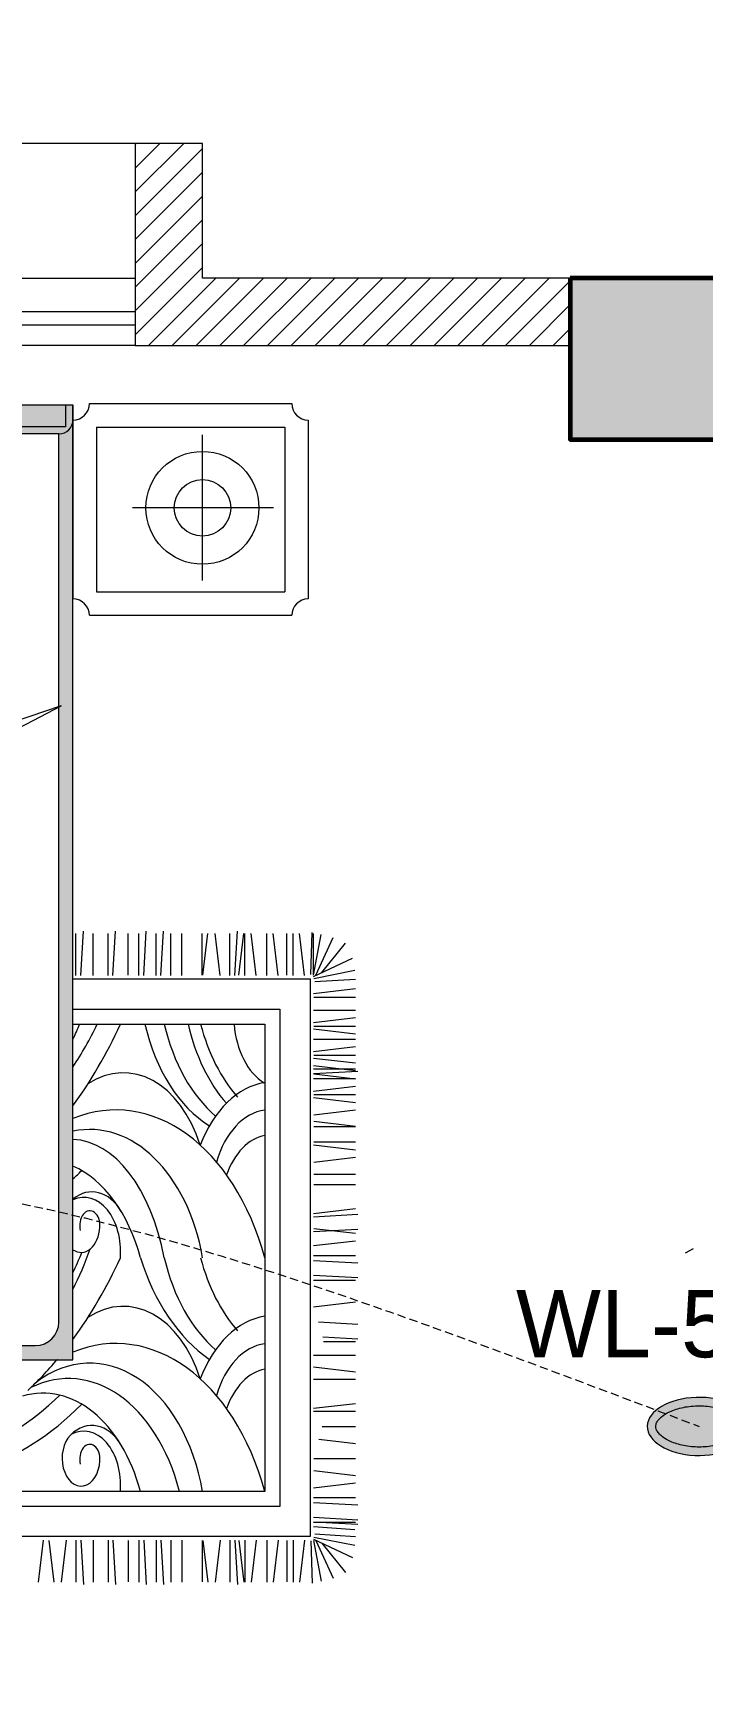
# Model space of a CAD drawing. Header units: inches. Extents: x 109699 to 44449955, y -10987 to 15824140.
# Drawn here: x 197499.8 to 197549.5, y -3382.9 to -3260.5 of the extents above; entities that cross this region are included whole.
import ezdxf

# ---------------------------------------------------------------- set-up
doc = ezdxf.new("R2010")
doc.units = ezdxf.units.IN
doc.header["$LTSCALE"] = 5
doc.header["$MEASUREMENT"] = 0
doc.linetypes.add('DASHDOT', pattern=[1, 0.5, -0.25, 0, -0.25])
doc.linetypes.add('DASHED2', pattern=[0.375, 0.25, -0.125])
doc.layers.get('0').update_dxf_attribs({"color": 123})
for name, color, linetype, lineweight in [('@NORMAL', 7, 'Continuous', 5), ('cloumn', 253, 'Continuous', 60), ('E-Con-Point', 5, 'DASHED2', 13), ('E-WL-Wall-Light', 232, 'Continuous', 15), ('glass', 140, 'Continuous', 18), ('ha', 252, 'Continuous', 5), ('SB', 1, 'DASHDOT', 20), ('WALL-1', 8, 'Continuous', 9)]:
    doc.layers.add(name, color=color, linetype=linetype, lineweight=lineweight)
doc.layers.add('FURNITUR', color=7, linetype='Continuous', lineweight=5, true_color=0xe8e8e8)
doc.styles.get("Standard").update_dxf_attribs({"font": 'times.ttf'})

# ---------------------------------------------------------------- blocks, each defined once
blk = doc.blocks.new('coloumn-01')
at = {"layer": 'ha'}
h = blk.add_hatch(dxfattribs=at)
h.set_pattern_fill('AR-CONC', color=256, scale=0.5)
h.set_pattern_definition([(49.99999999999999, (0, 0), (3.586300913003767, -0.3137606749129755), [0.375, -4.125]), (355, (0, 0), (-0.693756668065, 3.760960668500059), [0.3, -3.3]), (100.45144446, (0.298858405, -0.02614672), (2.89254423363556, 3.447199954843147), [0.3187009599999999, -3.505710559999999]), (46.18420000000001, (0, 1), (5.336206653357862, -0.8275964039653827), [0.5625, -6.1875]), (96.63563549, (0.444683725, 0.931033465), (4.673309728371142, 4.870593003872752), [0.47805171, -5.258568799999999]), (351.1841639899999, (0, 1), (4.673309725273866, 4.870593001349951), [0.45, -4.950000005]), (21, (0.5, 0.75), (2.984535260592308, -2.013094453326694), [0.375, -4.125]), (326.0000000000001, (0.5, 0.75), (1.216576659607909, 3.625750225234265), [0.3, -3.3]), (71.45144474, (0.74871127, 0.58224213), (4.201111883649856, 1.612655764031769), [0.31870095, -3.50571056]), (37.50000000000001, (0, 0), (0.06079927658645334, 1.664469269156557), [0, -3.26, 0, -3.35, 0, -3.3125]), (7.499999999999999, (0, 0), (1.315347687210743, 1.972058559411801), [0, -1.91, 0, -3.185, 0, -1.2625]), (327.5, (-1.115, 0), (2.669112180862045, -0.1127743586718988), [0, -1.25, 0, -3.9, 0, -5.175]), (317.5, (-1.615, 0), (2.915930846711931, 0.5005249116615886), [0, -1.625, 0, -2.59, 0, -3.675])])
h.paths.add_polyline_path([(32128.44739975178, -2546319.049243456), (32092.44739975178, -2546319.049243456), (32092.44739975178, -2546331.049243456), (32128.44739975178, -2546331.049243456)])
h.paths.add_polyline_path([(32128.44739975189, -2546617.132962178), (32098.44739975189, -2546617.132962178), (32098.44739975189, -2546629.132962178), (32128.44739975189, -2546629.132962178)])
h.paths.add_polyline_path([(31978.51966727065, -2546605.132962178), (31966.51966727065, -2546605.132962178), (31966.51966727065, -2546635.132962178), (31978.51966727065, -2546635.132962178)])
h.paths.add_polyline_path([(31821.20333333506, -2546605.132962178), (31809.20333333506, -2546605.132962178), (31809.20333333506, -2546635.132962178), (31821.20333333506, -2546635.132962178)])
h.paths.add_polyline_path([(31689.20328743063, -2546611.133238418), (31677.20328743063, -2546611.133238418), (31677.20328743063, -2546635.133238418), (31689.20328743063, -2546635.133238418)])
h.paths.add_polyline_path([(31417.20347832461, -2546611.132962178), (31405.20347832461, -2546611.132962178), (31405.20347832461, -2546635.132962178), (31417.20347832461, -2546635.132962178)])
h.paths.add_polyline_path([(31435.20347912709, -2546415.348983645), (31405.20347912709, -2546415.348983645), (31405.20347912709, -2546427.348983645), (31435.20347912709, -2546427.348983645)])
h.paths.add_polyline_path([(31633.74647668525, -2546415.348983645), (31603.74647668525, -2546415.348983645), (31603.74647668525, -2546427.348983645), (31633.74647668525, -2546427.348983645)])
h.paths.add_polyline_path([(31821.20245073218, -2546319.049243455), (31809.20245073218, -2546319.049243455), (31809.20245073218, -2546349.049243455), (31821.20245073218, -2546349.049243455)])
h.paths.add_polyline_path([(31996.51966727068, -2546319.049243455), (31966.51966727068, -2546319.049243455), (31966.51966727068, -2546331.049243455), (31996.51966727068, -2546331.049243455)])
h.paths.add_polyline_path([(31581.74648750067, -2546291.049243452), (31541.74648750067, -2546291.049243452), (31541.74648750067, -2546301.049243452), (31581.74648750067, -2546301.049243452)])
h.paths.add_polyline_path([(31485.74647668505, -2546261.049243452), (31475.74647668505, -2546261.049243452), (31475.74647668505, -2546301.049243452), (31485.74647668505, -2546301.049243452)])
h.paths.add_polyline_path([(31581.74648750064, -2546206.049278549), (31521.74648750064, -2546206.049278549), (31521.74648750064, -2546216.049243455), (31581.74648750064, -2546216.049243455)])
h.paths.add_polyline_path([(31435.20347595899, -2546206.049243455), (31405.20347595899, -2546206.049243455), (31405.20347595899, -2546218.049243455), (31435.20347595899, -2546218.049243455)])
h.paths.add_polyline_path([(31435.20347912709, -2546094.049243455), (31405.20347912709, -2546094.049243455), (31405.20347912709, -2546106.049243455), (31435.20347912709, -2546106.049243455)])
h.paths.add_polyline_path([(31583.74647668522, -2546094.049243455), (31547.74647668522, -2546094.049243455), (31547.74647668522, -2546106.049243455), (31583.74647668522, -2546106.049243455)])
h.paths.add_polyline_path([(31775.41359277777, -2546094.049243455), (31763.41359277777, -2546094.049243455), (31763.41359277777, -2546124.049243455), (31775.41359277777, -2546124.049243455)])
h.paths.add_polyline_path([(32059.80123907101, -2546094.049243455), (32047.80123907101, -2546094.049243455), (32047.80123907101, -2546124.049243455), (32059.80123907101, -2546124.049243455)])
h.paths.add_polyline_path([(32058.06771510976, -2545913.633020405), (32028.06771510976, -2545913.633020405), (32028.06771510976, -2545925.633020405), (32058.06771510976, -2545925.633020405)])
h.paths.add_polyline_path([(32048.06771510973, -2545722.712815279), (32036.06771510973, -2545722.712815279), (32036.06771510973, -2545746.712815279), (32048.06771510973, -2545746.712815279)])
h.paths.add_polyline_path([(31799.41359277774, -2545913.633020405), (31763.41359277774, -2545913.633020405), (31763.41359277774, -2545925.633020405), (31799.41359277774, -2545925.633020405)])
h.paths.add_polyline_path([(31591.53986684192, -2545945.049243456), (31561.31223659915, -2545945.049243456), (31561.31223659915, -2545957.049243456), (31591.53986684192, -2545957.049243456)])
h.paths.add_polyline_path([(31435.20347912709, -2545945.049243456), (31405.20347912709, -2545945.049243456), (31405.20347912709, -2545957.049243456), (31435.20347912709, -2545957.049243456)])
h.paths.add_polyline_path([(31429.2035252499, -2545715.383477275), (31405.2035252499, -2545715.383477275), (31405.2035252499, -2545727.383477275), (31429.2035252499, -2545727.383477275)])
h.paths.add_polyline_path([(31605.53986684192, -2545715.383237123), (31581.53986684192, -2545715.383237123), (31581.53986684192, -2545727.383237123), (31605.53986684192, -2545727.383237123)])
h.paths.add_polyline_path([(31775.41359277774, -2545711.610186095), (31763.41359277774, -2545711.610186095), (31763.41359277774, -2545735.610186095), (31775.41359277774, -2545735.610186095)])
at = {"layer": 'cloumn', "elevation": -16.66826399597158}
blk.add_lwpolyline([(31581.53986684192, -2545715.383237123), (31581.53986684192, -2545727.383237123), (31605.53986684192, -2545727.383237123), (31605.53986684192, -2545715.383237123)], close=True, dxfattribs=at)
blk = doc.blocks.new('vfdcx')
at = {"layer": 'FURNITUR', "lineweight": 0}
for points in [[(104135.0060097724, -19120.26887350804), (104970.0060097716, -19120.26887350804, 0.4142137440382407), (105000.0060097716, -19090.26885490074), (105000.0060097704, -19090.26887350193), (105000.0060097704, -19058.46706700833), (104983.8676956173, -19058.46706700833), (104983.8676956173, -19105.34206700833), (103280.0060097765, -19105.34206700833), (103280.0060097765, -19058.46706700833), (103270.0060097745, -19058.46706700833), (103270.0060097745, -19090.26887350193, 0.4142145040311273), (103300.0061062251, -19120.26887350178), (103300.0060097733, -19120.26887350804)], [(103280.0060097765, -19058.46706700833), (103280.0060097765, -19105.34206700833), (104983.8676956173, -19105.34206700833), (104983.8676956173, -19058.46706700833)]]:
    blk.add_hatch(color=256, dxfattribs=at).paths.add_polyline_path(points)
at = {"layer": 'FURNITUR'}
blk.add_hatch(color=256, dxfattribs=at).paths.add_polyline_path([(103350.0060097762, -21058.46706700833, -0.4142135623901436), (103300.0060097733, -21008.46706700833), (103300.0060097733, -19120.26887350193, -0.4142135623730951), (103270.0060097733, -19090.26887350193), (103270.0060097733, -19470.26887349553), (103270.0060097745, -21088.46706700716), (105000.0060097704, -21088.46706700716), (105000.0060097704, -19470.94256263169, 5.403727467161091e-05), (104999.998444552, -19470.94256181408), (104999.998444552, -19090.94256181307, -0.4076509114471731), (104970.0060097716, -19120.26887350193), (104970.0060097716, -19700.18891725242), (104974.8149614137, -19698.56576437598), (104970.0060097716, -19701.06727675785), (104970.0060097716, -21008.46706700542, -0.4142135623901436), (104920.0060097716, -21058.46706700833)])
at = {"layer": 'FURNITUR', "lineweight": 0}
for p, q in [((103270.0060097745, -19058.46706700833), (105000.0060097704, -19058.46706700833)), ((103280.0060097765, -19058.46706700833), (104983.8676956173, -19058.46706700833)), ((104983.8676956173, -19105.34206700833), (103280.0060097765, -19105.34206700833))]:
    blk.add_line(p, q, dxfattribs=at)
at = {"layer": 'FURNITUR'}
for p, q in [((104983.8676956173, -19058.46706700833), (105000.0060097704, -19058.46706700833)), ((104983.8676956173, -19058.46706700833), (104983.8676956173, -19105.34206700833)), ((105000.0060097704, -19058.46706700833), (105000.0060097704, -19090.26887350193)), ((105000.0060097704, -21088.46706700716), (105000.0060097704, -19058.46706700833)), ((105034.9984445482, -19055.94256180972), (105464.9984445485, -19055.94256180972)), ((104999.998444552, -19090.94256181321), (104999.998444552, -19470.94256181059)), ((105049.9984445476, -19105.94256181263), (105449.9984445491, -19105.94256181263)), ((105049.9984445476, -19105.94256181263), (105049.9984445476, -19455.94256181117)), ((105449.9984445491, -19105.94256181263), (105449.9984445491, -19455.94256181117)), ((105499.998444552, -19090.94256181321), (105499.998444552, -19470.94256181059)), ((104970.0060097716, -19120.26887350804), (104135.0060097724, -19120.26887350804)), ((104970.0060097716, -21008.46706700542), (104970.0060097716, -19120.26887350804)), ((105275.1665351524, -19431.86293575614), (105275.1665351524, -19122.30207459412)), ((105426.4864470741, -19277.42746168711), (105126.3688160169, -19277.42746168711)), ((105049.9984445476, -19455.94256181117), (105449.9984445491, -19455.94256181117)), ((105034.9984445482, -19505.94256181408), (105464.9984445485, -19505.94256181408)), ((104974.8149614138, -19698.56576437598), (103301.1934122955, -20263.45887074569)), ((103535.4563226178, -20447.2889216937), (104974.8149614138, -19698.56576437598)), ((105006.3587188819, -20271.37584627928), (105006.3587188819, -20182.49543015701)), ((105016.8385382098, -20271.37584627928), (105022.0784478701, -20177.26770180308)), ((105043.0313166184, -20271.37584627928), (105043.0313166184, -20182.49543015701)), ((105074.46400468, -20271.37584627928), (105074.46400468, -20182.49543015701)), ((105084.9438240079, -20271.37584627928), (105090.1837336682, -20177.26770180308)), ((105117.3130609135, -20270.64900973493), (105117.3130609135, -20182.64900973883)), ((105139.8467191288, -20271.37584627928), (105139.8467191288, -20182.49543015701)), ((105150.3265384494, -20271.37584627928), (105155.566448117, -20177.26770180308)), ((105176.519316858, -20271.37584627928), (105176.519316858, -20182.49543015701)), ((105186.9991361786, -20271.37584627928), (105192.2390458462, -20177.26770180308)), ((105207.9520049269, -20271.37584627928), (105207.9520049269, -20182.49543015701)), ((105231.6342149319, -20271.37584627928), (105231.6342149319, -20182.49543015701)), ((105274.4832711582, -20270.64900973493), (105274.4832711582, -20182.64900973883)), ((105276.0708305399, -20270.64900973493), (105286.5438799531, -20182.49543015701)), ((105312.7434282691, -20271.37584627928), (105302.2636089412, -20182.49543015701)), ((105333.6962970101, -20271.37584627928), (105333.6962970101, -20182.49543015701)), ((105344.176116338, -20271.37584627928), (105349.4160259983, -20177.26770180308)), ((105352.5482093723, -20270.64900973493), (105363.0212587854, -20182.49543015701)), ((105365.1222151715, -20271.37584627928), (105365.1222151715, -20182.49543015701)), ((105389.2208071015, -20271.37584627928), (105378.7409877736, -20182.49543015701)), ((105411.6571241579, -20271.37584627928), (105411.6571241579, -20182.49543015701)), ((105435.7557160951, -20271.37584627928), (105425.2758967672, -20182.49543015701)), ((105454.4992267369, -20270.64900973493), (105454.4992267369, -20182.64900973883)), ((105454.4992267369, -20270.64900973493), (105454.4992267369, -20182.64900973883)), ((105468.0972724568, -20271.37584627928), (105468.0972724568, -20182.49543015701)), ((105468.0972724568, -20271.37584627928), (105468.0972724568, -20182.49543015701)), ((105492.1958643867, -20271.37584627928), (105481.7160450661, -20182.49543015701)), ((105492.1958643867, -20271.37584627928), (105481.7160450661, -20182.49543015701)), ((105505.2172317123, -20269.73029042858), (105508.6560233289, -20180.30026361668)), ((105510.9227739999, -20270.64744447272), (105527.3710693331, -20184.19830578352)), ((105510.9393750285, -20270.64900973493), (105510.9393750285, -20182.64900973883)), ((105516.406202329, -20270.61411287433), (105553.0365137642, -20190.60023730127)), ((105529.1792126049, -20265.23142439111), (105579.267552745, -20202.77373785358)), ((105511.2033624795, -20273.6826379347), (105593.8515708953, -20234.8261914609)), ((105511.5189975735, -20278.00211159921), (105598.7129669342, -20260.56526694594)), ((105000.0060097704, -20279.06911062165), (105503.7866653042, -20279.06911062165)), ((105503.7866653042, -20279.06911062165), (105503.7866653042, -21464.56925796666)), ((105511.4799296465, -20309.91793488066), (105600.3603457688, -20299.43811556006)), ((105514.2558061602, -20284.68173832663), (105600.1713630871, -20279.5053371243)), ((105000.0060097704, -20343.06911062014), (105439.7866653057, -20343.06911062014)), ((105439.7866653057, -20343.06911062014), (105439.7866653057, -21400.56925796818)), ((105511.4799296465, -20345.21042387643), (105600.3603457688, -20345.21042387643)), ((105512.2067661909, -20317.45537559765), (105600.206766187, -20317.45537559765)), ((105000.0060097704, -20375.1023104429), (105407.7866653064, -20375.1471452648)), ((105407.7866653064, -20375.1471452648), (105407.7866653064, -21368.56925796893)), ((105511.4799296465, -20371.67020332855), (105600.3603457688, -20361.19038400067)), ((105512.2067661909, -20379.20764403827), (105600.206766187, -20379.20764403827)), ((105511.4799296465, -20385.37733262785), (105600.3603457688, -20395.85715195573)), ((105511.4799296465, -20406.91979543919), (105600.3603457688, -20406.91979543919)), ((105511.4799296465, -20433.37957488403), (105600.3603457688, -20422.89975556343)), ((105511.4799296465, -20447.0867041906), (105600.3603457688, -20457.56652351121)), ((105512.2067661909, -20440.91701560102), (105600.206766187, -20440.91701560102)), ((105511.4799296465, -20462.86155544077), (105600.3603457688, -20473.34137476866)), ((105511.4799296465, -20469.84706374643), (105600.3603457688, -20469.84706374643)), ((105511.4799296465, -20480.32688307432), (105605.5880741227, -20475.08697340674)), ((105512.2067661909, -20480.59388411786), (105600.3603457688, -20491.06693353098)), ((105511.4799296465, -20490.80670239493), (105600.3603457688, -20490.80670239493)), ((105511.4799296465, -20517.26648184705), (105600.3603457688, -20506.78666251917)), ((105511.4799296465, -20530.97361114634), (105600.3603457688, -20541.45343047423)), ((105512.2067661909, -20524.80392255676), (105600.206766187, -20524.80392255676)), ((105512.2067661909, -20567.64620887554), (105600.3603457688, -20557.17315946241)), ((105512.2067661909, -20581.39930270555), (105600.3603457688, -20591.87235211868)), ((105512.2067661909, -20592.91597826233), (105600.206766187, -20592.91597826233)), ((105511.4799296465, -20631.77902973404), (105600.3603457688, -20642.25884906192)), ((105512.2067661909, -20625.60934114446), (105600.206766187, -20625.60934114446)), ((105512.2067661909, -20668.45162746323), (105600.3603457688, -20657.97857805011)), ((105512.2067661909, -20693.72139685003), (105600.206766187, -20693.72139685003)), ((105512.2067661909, -20715.88647154714), (105600.206766187, -20715.88647154714)), ((105511.4799296465, -20777.82883866313), (105600.3603457688, -20767.34901934252)), ((105511.4799296465, -20784.59069717211), (105605.5880741227, -20779.35078750453)), ((105511.4799296465, -20816.023385241), (105605.5880741227, -20810.78347557342)), ((105511.4799296465, -20845.9408943687), (105600.3603457688, -20835.46107504809)), ((105512.2067661909, -20809.26829663951), (105600.3603457688, -20819.74134605991)), ((105511.4799296465, -20866.89376310971), (105600.3603457688, -20866.89376310971)), ((106318.1547879035, -20852.43812081018), (106301.0488324388, -20862.31424880781)), ((105511.4799296465, -20877.37358243759), (105605.5880741227, -20882.61349209789)), ((105511.4799296465, -20908.80627050648), (105605.5880741227, -20914.04618016678)), ((105511.4799296465, -20919.28608982709), (105600.3603457688, -20919.28608982709)), ((105511.4799296465, -20976.11335237308), (105600.3603457688, -20965.63353305247)), ((105521.8643668454, -21008.12424239267), (105605.5880741227, -21012.78595010228)), ((105530.7651919033, -21040.05252538774), (105605.5880741227, -21044.21863817117)), ((103350.0060097762, -21058.46706700833), (104920.0060097759, -21058.46706700833)), ((105511.4799296465, -21078.670927012), (105600.206766187, -21078.670927012)), ((105532.6395395136, -21049.45854783147), (105600.3603457688, -21049.45854783147)), ((103270.0060097745, -21088.46706700716), (105000.0060097704, -21088.46706700716)), ((105511.4799296465, -21103.85434488273), (105600.3603457688, -21114.41374581192)), ((105511.4799296465, -21129.84802882567), (105600.206766187, -21129.84802882567)), ((105511.4799296465, -21191.79039594166), (105600.3603457688, -21181.31057662105)), ((105511.4799296465, -21197.96008453124), (105600.206766187, -21197.96008453124)), ((105529.4228250318, -21230.65344742064), (105600.206766187, -21230.65344742064)), ((105522.4581835613, -21257.14113218566), (105600.3603457688, -21266.39626622056)), ((105512.2067661909, -21298.76550312621), (105600.206766187, -21298.76550312621)), ((105512.2067661909, -21324.03527251301), (105600.3603457688, -21334.50832192613)), ((105511.4799296465, -21360.7078702422), (105600.3603457688, -21350.22805091432)), ((105407.7866653064, -21368.56925796893), (103990.0352875088, -21368.56925796893)), ((105511.4799296465, -21381.66073898321), (105600.3603457688, -21381.66073898321)), ((105511.4799296465, -21392.14055830381), (105605.5880741227, -21397.38046797139)), ((105439.7866653057, -21400.56925796818), (103958.0352875095, -21400.56925796818)), ((105511.4799296465, -21423.5732463727), (105605.5880741227, -21428.81315603301)), ((105503.7866653042, -21464.56925796666), (103894.035287511, -21464.56925796666)), ((105511.4799296465, -21432.98270298111), (105605.5880741227, -21438.22261264142)), ((105511.4799296465, -21434.05306570059), (105600.3603457688, -21434.05306570059)), ((105511.4799296465, -21443.46252230172), (105599.1990612133, -21449.56373436582)), ((105511.5189975735, -21465.63625698911), (105598.7129669342, -21483.07310163511)), ((105514.2558061602, -21458.95663026169), (105600.1713630871, -21464.13303145675)), ((104936.7910540281, -21472.26252230177), (104926.3112347075, -21561.14293842403)), ((104948.7332524117, -21472.98935884611), (104959.2063018321, -21561.14293842403)), ((104985.4058501409, -21472.26252230177), (104974.9260308203, -21561.14293842403)), ((105006.3587188819, -21472.26252230177), (105006.3587188819, -21561.14293842403)), ((105016.8385382098, -21472.26252230177), (105022.0784478701, -21566.37066677796)), ((105043.0313166184, -21472.26252230177), (105043.0313166184, -21561.14293842403)), ((105074.46400468, -21472.26252230177), (105074.46400468, -21561.14293842403)), ((105084.9438240079, -21472.26252230177), (105090.1837336682, -21566.37066677796)), ((105117.3130609135, -21472.98935884611), (105117.3130609135, -21560.98935884949)), ((105139.8467191288, -21472.26252230177), (105139.8467191288, -21561.14293842403)), ((105150.3265384494, -21472.26252230177), (105155.566448117, -21566.37066677796)), ((105176.519316858, -21472.26252230177), (105176.519316858, -21561.14293842403)), ((105186.9991361786, -21472.26252230177), (105192.2390458462, -21566.37066677796)), ((105207.9520049269, -21472.26252230177), (105207.9520049269, -21561.14293842403)), ((105231.6342149319, -21472.26252230177), (105231.6342149319, -21561.14293842403)), ((105274.4832711582, -21472.98935884611), (105274.4832711582, -21560.98935884949)), ((105276.0708305399, -21472.98935884611), (105286.5438799531, -21561.14293842403)), ((105312.7434282691, -21472.26252230177), (105302.2636089412, -21561.14293842403)), ((105333.6962970101, -21472.26252230177), (105333.6962970101, -21561.14293842403)), ((105344.176116338, -21472.26252230177), (105349.4160259983, -21566.37066677796)), ((105352.5482093723, -21472.98935884611), (105363.0212587854, -21561.14293842403)), ((105365.1222151715, -21472.26252230177), (105365.1222151715, -21561.14293842403)), ((105389.2208071015, -21472.26252230177), (105378.7409877736, -21561.14293842403)), ((105411.6571241579, -21472.26252230177), (105411.6571241579, -21561.14293842403)), ((105435.7557160951, -21472.26252230177), (105425.2758967672, -21561.14293842403)), ((105454.4992267369, -21472.98935884611), (105454.4992267369, -21560.98935884949)), ((105468.0972724568, -21472.26252230177), (105468.0972724568, -21561.14293842403)), ((105492.1958643867, -21472.26252230177), (105481.7160450661, -21561.14293842403)), ((105505.2172317123, -21473.90807815974), (105508.6560233289, -21563.33810496436)), ((105510.9227739999, -21472.99092410832), (105527.3710693331, -21559.4400628048)), ((105511.2033624795, -21469.95573065362), (105593.8515708953, -21508.81217712742)), ((105516.406202329, -21473.02425570671), (105553.0365137642, -21553.03813127977)), ((105529.1792126049, -21478.40694419721), (105579.267552745, -21540.86463072746))]:
    blk.add_line(p, q, dxfattribs=at)
for radius in [120, 60]:
    blk.add_circle((105275.1665351524, -19277.42746168711), radius, dxfattribs=at)
for centre, radius, start, end in [((104999.998444552, -19055.94256180972), 35, 270, 0), ((105499.998444552, -19055.94256180972), 35, 180, 270), ((104970.0060097716, -19090.26887350193), 30, 270, 0), ((104999.998444552, -19505.94256181408), 35, 0, 90), ((105499.998444552, -19505.94256181408), 35, 90, 180), ((104920.0060097759, -21008.46706700542), 49.99999999999819, 270, 0)]:
    blk.add_arc(centre, radius, start, end, dxfattribs=at)
for centre, major_axis, ratio, start_param, end_param in [((104633.6267951232, -19940.1273614145), (-7.61083060817775e-13, -753.0710959470587), 0.6799999999999988, 0.7972836555643762, 0.9549360310282556), ((104704.2093086315, -20100.39409908642), (-3.015337096490971e-13, -532.2280328670116), 0.6800000000000024, 7.239911743127067, 7.311536319072935), ((104545.0736676398, -19826.70948150336), (-2.088110087270384e-11, -984.1824006297755), 0.6800000000000019, 0.7474496566458678, 0.9797236258531749), ((105385.3873514276, -20258.29524730363), (-8.827104006525508e-13, 361.3976574049899), 0.6799999999999997, 1.900046217533454, 2.74266128999605), ((105426.634921187, -20258.29524730363), (-2.166652801601716e-12, 361.3976574049899), 0.6800000000000008, 1.900046217533447, 2.614746827633569), ((105477.0484863079, -20258.29524730363), (-2.086406401542394e-12, 361.3976574049899), 0.6799999999999997, 1.900046217533451, 2.479657992400679), ((105500.572454021, -20245.31341820113), (-1.203696000889842e-12, 361.3976574049899), 0.6800000000000008, 1.938265244419601, 2.479657992400682), ((105445.5431307546, -20358.51498818521), (-1.169169194722372e-12, -152.3947691464192), 0.6800000000000095, 4.821745447764023, 5.895885920000341), ((105106.4175222895, -20744.80282218575), (-3.875352846191412e-13, -266.3970268269605), 0.6800000000000002, 2.006169060567048, 3.565187430714035), ((105091.1480892723, -21059.43083111344), (-2.006413857825761e-12, 502.0047056919495), 0.679999999999999, 5.095326842947827, 6.553458216823683), ((105426.077951492, -20759.50036865253), (-6.126319446288306e-13, -261.4837153554466), 0.6799999999999995, 3.24464541870491, 4.2050176970958), ((105035.8511875497, -20963.20841925773), (-1.374424344368523e-12, 364.1092332439424), 0.680000000000002, -1.317200031130772, 0.1452844141236594), ((105418.2445955343, -20737.4268868458), (-2.206350821904407e-14, -180.1681671026531), 0.6799999999999962, 3.22705751531851, 4.318473672527846), ((104990.5354292682, -21002.21830557859), (7.32628948136217, 381.9339366757033), 0.5620500966887629, -1.211720100570487, -0.009990833597936925), ((105421.9374876451, -20769.22870950658), (-2.983011352931231e-12, -158.8888032169174), 0.6800000000000069, 3.272942323441747, 4.229533108275001), ((104936.276947174, -20989.27407952725), (-1.271494390790433e-12, -326.2568557687105), 0.6799999999999962, 1.938944011717691, 2.850231883992413), ((104680.1326028694, -19964.91977357947), (-2.636943755567038e-12, -876.3404002326128), 0.6800000000000014, 6.849801434214836, 6.887076885773033), ((105040.3625628718, -20853.153050704), (-1.605626350877696e-12, -121.4259351215139), 0.6799999999999994, 2.284368031297212, 3.652257974725312), ((105023.2392157599, -20858.29694794085), (-2.139882715817176e-12, 114.7282738282238), 0.6799999999999967, 4.593908739238418, 6.585576215406064), ((105035.9202508593, -20803.52578560416), (-9.468791039922063e-13, -31.69317284905119), 0.6799999999999745, 1.462497066191869, 5.04628081922146), ((105017.240120444, -20801.11610518508), (-2.244415276519914e-12, -59.26624505043355), 0.6799999999999818, 5.841311197385163, 7.75536240168259), ((104633.6267951232, -20436.8384177593), (-67.79308088362806, 743.9411958163963), 0.6104980544769943, 3.917145513745885, 4.063997328198628), ((104704.2093086315, -20597.10515543121), (-3.015337096490971e-13, -532.2280328670116), 0.6800000000000024, 7.239911743127102, 7.336617693649011), ((104545.0736676398, -20323.42053785543), (-2.088110087270384e-11, -984.1824006297755), 0.6800000000000019, 0.7474496566458818, 0.9797236258531749), ((105385.3873514276, -20755.00630364842), (-59.94075280919282, 373.4833480472802), 0.6955171082249741, 1.775813344323821, 2.548611845554306), ((105426.634921187, -20755.00630364842), (-2.166652801601716e-12, 361.3976574049899), 0.6800000000000008, 1.900046217533447, 2.614746827633569), ((105500.572454021, -20742.02447454592), (-1.203696000889843e-12, 361.3976574049899), 0.6800000000000008, 1.938265244419601, 2.479657992400682), ((105106.4175222895, -21241.51387853055), (-3.875352846191412e-13, -266.3970268269605), 0.6800000000000002, 2.006169060567048, 3.565187430714035), ((105091.1480892723, -21556.14188746551), (-2.006413857825761e-12, 502.0047056919495), 0.679999999999999, 5.095326842947827, 6.553458216823662), ((105426.077951492, -21256.2114250046), (-6.126319446288306e-13, -261.4837153554466), 0.6799999999999995, 3.24464541870491, 4.2050176970958), ((105418.2445955343, -21234.1379431906), (-2.206350821904407e-14, -180.1681671026531), 0.6799999999999962, 3.22705751531851, 4.318473672527846), ((104545.0736676398, -20323.42053785543), (-2.088110087270384e-11, -984.1824006297755), 0.6800000000000019, 0.5659482900158781, 0.6803664951942797), ((104990.5354292682, -21498.92936192338), (-8.67542763939958e-13, -370.284813146973), 0.6800000000000016, 1.930560599071375, 3.464283088159028), ((105035.8511875497, -21459.91947560252), (-1.374424344368523e-12, 364.1092332439424), 0.680000000000002, -1.317200031130772, 0.4764031100879325), ((105091.1480892723, -21556.14188746551), (-2.006413857825761e-12, 502.0047056919495), 0.679999999999999, 6.655151837823533, 6.661292601990053), ((105421.9374876451, -21265.93976585865), (-2.983011352931231e-12, -158.8888032169174), 0.6800000000000069, 3.272942323441747, 4.229533108275001), ((104936.276947174, -21485.98513587932), (-1.271494390790433e-12, -326.2568557687105), 0.6799999999999962, 1.938944011717691, 3.339183915211528), ((104653.3202978503, -20459.73278058374), (-3.380591878949057e-12, 845.8240181292612), 0.6800000000000017, 2.978727299839598, 3.728616118000045), ((104680.1326028694, -20461.63082993154), (-2.636943755567038e-12, -876.3404002326128), 0.6800000000000014, 6.099301585963889, 6.887076885773033), ((105040.3625628718, -21349.86410704879), (-1.605626350877696e-12, -121.4259351215139), 0.6799999999999994, 2.284368031297212, 3.726130521903771), ((105017.240120444, -21297.82716152987), (-2.244415276519914e-12, -59.26624505043355), 0.6799999999999818, 3.732151478031924, 7.75536240168259), ((105023.2392157599, -21355.00800429292), (-2.139882715817176e-12, 114.7282738282238), 0.6799999999999967, 4.593908739238418, 6.647252262233304), ((105035.9202508593, -21300.23684194895), (-9.468791039922063e-13, -31.69317284905119), 0.6799999999999745, 1.462497066191869, 5.04628081922146)]:
    blk.add_ellipse(centre, major_axis=major_axis, ratio=ratio, start_param=start_param, end_param=end_param, dxfattribs=at)
blk = doc.blocks.new('E-W-LIGHT')
at = {"linetype": 'ByBlock', "ltscale": 0.5}
h = blk.add_hatch(color=256, dxfattribs=at)
h.dxf.hatch_style = 1
h.set_gradient(color1=(255, 255, 255), color2=(255, 255, 0), name='CYLINDER')
edge = h.paths.add_edge_path()
edge.add_spline(control_points=[(-96.71110423948552, 1.235367220396483), (-96.8976251288622, 1.235367220396483), (-97.08530367817384, 1.204590695443009), (-97.49532330615068, 1.060408411101338), (-97.71769888777162, 0.9452617532663472), (-98.18859363857634, 0.6007580769133996), (-98.4360601757027, 0.3712016227401077), (-98.9274233233457, -0.2076466389563343), (-99.17095937526851, -0.5565722783421756), (-99.79256403547286, -1.649000525487912), (-100.1403411294208, -2.496475964584042), (-100.6655547252501, -4.389078901701514), (-100.8435119435345, -5.433326140728264), (-100.996858843053, -7.577941591604359), (-100.9723680002039, -8.677864733885961), (-100.7253955626443, -10.7881619923927), (-100.5027117058065, -11.79805679996582), (-99.90205506231798, -13.59089832466863), (-99.52349327352754, -14.37265162368595), (-98.79708591162027, -15.46144462183512), (-98.46289770719719, -15.83531695936959), (-97.82402795464219, -16.37320808014224), (-97.52292902289115, -16.53708124557815), (-97.0332651008719, -16.69867335386745), (-96.83300356165012, -16.72444707740215), (-96.42760539585558, -16.70413243760904), (-96.21918910161975, -16.65733367471884), (-95.75858057275782, -16.45705756399432), (-95.50712660475898, -16.30138572900886), (-94.98330090317799, -15.85001415615693), (-94.71221849052682, -15.55449414506236), (-94.18744122004225, -14.82684639582039), (-93.93399672563008, -14.39521060388152), (-93.32240182252819, -13.09860869282319), (-93.0057716383552, -12.13470487732181), (-92.57508722519842, -10.03980369670334), (-92.46055768618565, -8.90959698224412), (-92.45565766659526, -6.646794607945969), (-92.56528275998282, -5.514732191470296), (-92.98715107886524, -3.412587944823316), (-93.29985699109132, -2.443281268231641), (-93.99092435031811, -0.9549615958549695), (-94.34810290115182, -0.3877643056552464), (-95.07582621573985, 0.4836147841888085), (-95.44374809115733, 0.7854262440646148), (-96.01798165069457, 1.105607693885873), (-96.24029005175481, 1.180327462172805), (-96.53763867025813, 1.228459302029147), (-96.62438560181026, 1.235367220396483), (-96.71110423948552, 1.235367220396483)], knot_values=[0, 0, 0, 0, 0.194197829587449, 0.194197829587449, 0.388395659174898, 0.388395659174898, 0.582593488762347, 0.582593488762347, 0.776791318349796, 0.776791318349796, 1.110216687407361, 1.110216687407361, 1.443642056464925, 1.443642056464925, 1.77706742552249, 1.77706742552249, 2.110492794580054, 2.110492794580054, 2.443918163637619, 2.443918163637619, 2.701496175378678, 2.701496175378678, 2.959074187119738, 2.959074187119738, 3.169612053741, 3.169612053741, 3.380149920362263, 3.380149920362263, 3.590687786983526, 3.590687786983526, 3.801225653604789, 3.801225653604789, 4.011763520226051, 4.011763520226051, 4.360140390670959, 4.360140390670959, 4.708517261115867, 4.708517261115867, 5.056894131560775, 5.056894131560775, 5.405271002005684, 5.405271002005684, 5.69307956715584, 5.69307956715584, 5.980888132305996, 5.980888132305996, 6.192897451070847, 6.192897451070847, 6.283185307179586, 6.283185307179586, 6.283185307179586, 6.283185307179586], degree=3, periodic=0)
at = {"layer": 'E-WL-Wall-Light', "linetype": 'ByBlock', "ltscale": 0.5}
h = blk.add_hatch(color=256, dxfattribs=at)
h.dxf.hatch_style = 1
edge = h.paths.add_edge_path()
edge.add_ellipse((-96.71110423948552, -7.740473765769313), major_axis=(0, 10.71660606041263), ratio=0.559300439547623, start_angle=187.7376784571124, end_angle=531.0374031504149)
edge.add_arc((-112.001170541625, -18.46997501720373), 14.35701343791298, -60.53601194170483, 0.5736542653427819, ccw=False)
edge.add_line((-104.9392941575301, -30.97012448799713), (-104.939294157532, -33.06572841662167))
edge.add_line((-104.939294157532, -33.06572841662167), (-88.60969415754215, -33.06572841666017))
edge.add_line((-88.60969415754215, -33.06572841666017), (-88.60969415754002, -30.97012448799946))
edge.add_arc((-81.54781777344922, -18.46997501720374), 14.35701343791298, 179.559619270027, 240.5360119417236, ccw=False)
edge = h.paths.add_edge_path(flags=16)
edge.add_spline(control_points=[(-96.71110423948552, 1.235367220396483), (-96.8976251288622, 1.235367220396483), (-97.08530367817384, 1.204590695443009), (-97.49532330615068, 1.060408411101338), (-97.71769888777162, 0.9452617532663472), (-98.18859363857634, 0.6007580769133996), (-98.4360601757027, 0.3712016227401077), (-98.9274233233457, -0.2076466389563343), (-99.17095937526851, -0.5565722783421756), (-99.79256403547286, -1.649000525487912), (-100.1403411294208, -2.496475964584042), (-100.6655547252501, -4.389078901701514), (-100.8435119435345, -5.433326140728264), (-100.996858843053, -7.577941591604359), (-100.9723680002039, -8.677864733885961), (-100.7253955626443, -10.7881619923927), (-100.5027117058065, -11.79805679996582), (-99.90205506231798, -13.59089832466863), (-99.52349327352754, -14.37265162368595), (-98.79708591162027, -15.46144462183512), (-98.46289770719719, -15.83531695936959), (-97.82402795464219, -16.37320808014224), (-97.52292902289115, -16.53708124557815), (-97.0332651008719, -16.69867335386745), (-96.83300356165012, -16.72444707740215), (-96.42760539585558, -16.70413243760904), (-96.21918910161975, -16.65733367471884), (-95.75858057275782, -16.45705756399432), (-95.50712660475898, -16.30138572900886), (-94.98330090317799, -15.85001415615693), (-94.71221849052682, -15.55449414506236), (-94.18744122004225, -14.82684639582039), (-93.93399672563008, -14.39521060388152), (-93.32240182252819, -13.09860869282319), (-93.0057716383552, -12.13470487732181), (-92.57508722519842, -10.03980369670334), (-92.46055768618565, -8.90959698224412), (-92.45565766659526, -6.646794607945969), (-92.56528275998282, -5.514732191470296), (-92.98715107886524, -3.412587944823316), (-93.29985699109132, -2.443281268231641), (-93.99092435031811, -0.9549615958549695), (-94.34810290115182, -0.3877643056552464), (-95.07582621573985, 0.4836147841888085), (-95.44374809115733, 0.7854262440646148), (-96.01798165069457, 1.105607693885873), (-96.24029005175481, 1.180327462172805), (-96.53763867025813, 1.228459302029147), (-96.62438560181026, 1.235367220396483), (-96.71110423948552, 1.235367220396483)], knot_values=[0, 0, 0, 0, 0.194197829587449, 0.194197829587449, 0.388395659174898, 0.388395659174898, 0.582593488762347, 0.582593488762347, 0.776791318349796, 0.776791318349796, 1.110216687407361, 1.110216687407361, 1.443642056464925, 1.443642056464925, 1.77706742552249, 1.77706742552249, 2.110492794580054, 2.110492794580054, 2.443918163637619, 2.443918163637619, 2.701496175378678, 2.701496175378678, 2.959074187119738, 2.959074187119738, 3.169612053741, 3.169612053741, 3.380149920362263, 3.380149920362263, 3.590687786983526, 3.590687786983526, 3.801225653604789, 3.801225653604789, 4.011763520226051, 4.011763520226051, 4.360140390670959, 4.360140390670959, 4.708517261115867, 4.708517261115867, 5.056894131560775, 5.056894131560775, 5.405271002005684, 5.405271002005684, 5.69307956715584, 5.69307956715584, 5.980888132305996, 5.980888132305996, 6.192897451070847, 6.192897451070847, 6.283185307179586, 6.283185307179586, 6.283185307179586, 6.283185307179586], degree=3, periodic=0)
for p, q in [((-104.9392941575301, -30.97012448799713), (-104.939294157532, -33.06572841662167)), ((-104.939294157532, -33.06572841662167), (-88.60969415754215, -33.06572841666017)), ((-88.60969415754215, -33.06572841666017), (-88.60969415754002, -30.97012448803655))]:
    blk.add_line(p, q)
at = {"linetype": 'ByBlock', "ltscale": 0.5}
for centre, start, end in [((-112.001170541625, -18.46997501720374), 299.4639880582952, 0.5736542653427851), ((-81.54781777344922, -18.46997501720374), 179.4263457346572, 240.5360119417045)]:
    blk.add_arc(centre, 14.35701343791298, start, end, dxfattribs=at)
blk.add_ellipse((-96.71110423948552, -7.740473765769313), major_axis=(0, 10.71660606041263), ratio=0.559300439547623, start_param=3.276640619127039, end_param=9.268351136215248, dxfattribs=at)
blk.add_open_spline([(-96.71110423948552, 1.235367220396483), (-96.8976251288622, 1.235367220396483), (-97.08530367817384, 1.204590695443009), (-97.49532330615068, 1.060408411101338), (-97.71769888777162, 0.9452617532663472), (-98.18859363857634, 0.6007580769133996), (-98.4360601757027, 0.3712016227401077), (-98.9274233233457, -0.2076466389563343), (-99.17095937526851, -0.5565722783421756), (-99.79256403547286, -1.649000525487912), (-100.1403411294208, -2.496475964584042), (-100.6655547252501, -4.389078901701514), (-100.8435119435345, -5.433326140728264), (-100.996858843053, -7.577941591604359), (-100.9723680002039, -8.677864733885961), (-100.7253955626443, -10.7881619923927), (-100.5027117058065, -11.79805679996582), (-99.90205506231798, -13.59089832466863), (-99.52349327352754, -14.37265162368595), (-98.79708591162027, -15.46144462183512), (-98.46289770719719, -15.83531695936959), (-97.82402795464219, -16.37320808014224), (-97.52292902289115, -16.53708124557815), (-97.0332651008719, -16.69867335386745), (-96.83300356165012, -16.72444707740215), (-96.42760539585558, -16.70413243760904), (-96.21918910161975, -16.65733367471884), (-95.75858057275782, -16.45705756399432), (-95.50712660475898, -16.30138572900886), (-94.98330090317799, -15.85001415615693), (-94.71221849052682, -15.55449414506236), (-94.18744122004225, -14.82684639582039), (-93.93399672563008, -14.39521060388152), (-93.32240182252819, -13.09860869282319), (-93.0057716383552, -12.13470487732181), (-92.57508722519842, -10.03980369670334), (-92.46055768618565, -8.90959698224412), (-92.45565766659526, -6.646794607945969), (-92.56528275998282, -5.514732191470296), (-92.98715107886524, -3.412587944823316), (-93.29985699109132, -2.443281268231641), (-93.99092435031811, -0.9549615958549695), (-94.34810290115182, -0.3877643056552464), (-95.07582621573985, 0.4836147841888085), (-95.44374809115733, 0.7854262440646148), (-96.01798165069457, 1.105607693885873), (-96.24029005175481, 1.180327462172805), (-96.53763867025813, 1.228459302029147), (-96.62438560181026, 1.235367220396483), (-96.71110423948552, 1.235367220396483)], degree=3, knots=[0, 0, 0, 0, 0.194197829587449, 0.194197829587449, 0.388395659174898, 0.388395659174898, 0.582593488762347, 0.582593488762347, 0.776791318349796, 0.776791318349796, 1.110216687407361, 1.110216687407361, 1.443642056464925, 1.443642056464925, 1.77706742552249, 1.77706742552249, 2.110492794580054, 2.110492794580054, 2.443918163637619, 2.443918163637619, 2.701496175378678, 2.701496175378678, 2.959074187119738, 2.959074187119738, 3.169612053741, 3.169612053741, 3.380149920362263, 3.380149920362263, 3.590687786983526, 3.590687786983526, 3.801225653604789, 3.801225653604789, 4.011763520226051, 4.011763520226051, 4.360140390670959, 4.360140390670959, 4.708517261115867, 4.708517261115867, 5.056894131560775, 5.056894131560775, 5.405271002005684, 5.405271002005684, 5.69307956715584, 5.69307956715584, 5.980888132305996, 5.980888132305996, 6.192897451070847, 6.192897451070847, 6.283185307179586, 6.283185307179586, 6.283185307179586, 6.283185307179586], dxfattribs=at)

msp = doc.modelspace()

# ---------------------------------------------------------------- hatches: boundary and pattern name
at = {"layer": 'ha'}
h = msp.add_hatch(dxfattribs=at)
h.set_pattern_fill('ANSI31', scale=10, angle=-7.63333123551244e-14, style=0)
h.set_pattern_definition([(44.99999999999989, (144081.319087721, 2531093.17173499), (-0.8838834764831833, 0.8838834764831855), [])])
h.paths.add_polyline_path([(197539.6925546763, -3283.757717949133), (197539.6925546763, -3278.757737937178), (197512.4036092998, -3278.757737937178), (197512.4036092998, -3268.757737937178), (197507.4036092998, -3268.757737937178), (197507.4036092998, -3283.757717949133)])

# ---------------------------------------------------------------- linework, layer by layer
at = {"layer": 'E-Con-Point', "ltscale": 0.5}
msp.add_spline([(197511.7964280789, -3428.801368200584, 0.4266796893144034), (197500.407258538, -3428.674967363028, 0.08868875613302407), (197473.296875, -3430.344756607033, 0.4265997913151693), (197468.796875, -3388.5, 0.08579031639609269), (197470.6760587638, -3353.620839642858, 0.08579031639609269), (197549.2838788145, -3364.067879937767, 0.2377872779188479)], degree=3, dxfattribs=at)
at = {"layer": 'glass'}
for p, q in [((197507.4036092998, -3281.257737937178, 0.3422798236915625), (197447.4036092998, -3281.257737937178, 0.3422798236915625)), ((197507.4036092998, -3282.257737937178, 0.3422798236915625), (197447.4036092998, -3282.257737937178, 0.3422798236915625))]:
    msp.add_line(p, q, dxfattribs=at)
at = {"layer": 'glass', "elevation": 0.3422798236915625}
msp.add_lwpolyline([(197447.4036092998, -3283.757893246859), (197447.4036092998, -3278.757737937178), (197507.4036092998, -3278.757737937178), (197507.4036092998, -3283.757893246859)], close=True, dxfattribs=at)
at = {"layer": 'SB', "ltscale": 0.5}
msp.add_spline([(197400.4465293453, -3377.639609968249, 0.4809356803100863), (197511.7954496605, -3428.801368200103, 0.4267295975587838), (197530.7958965815, -3451.499999999519, 4.99082443803367e-05), (197602.620361511, -3503.828074234883, 0.08584022464048013), (197618.9051959114, -3704.358057586747, 0.6619463822830394)], degree=3, dxfattribs=at)
at = {"layer": 'WALL-1', "elevation": 0.3422798236915625}
for points in [[(197512.4036092998, -3278.757737937178), (197512.4036092998, -3268.757737937178), (197442.4036092998, -3268.757737937178), (197442.4036092998, -3278.757737937178)], [(197512.4036092998, -3278.757737937178), (197512.4036092998, -3268.757737937178), (197507.4036092998, -3268.757737937178), (197507.4036092998, -3278.757737937178)], [(197507.4036092998, -3278.757737937178), (197507.4036092998, -3283.757717949133), (197539.6925546763, -3283.757717949133), (197539.6925546763, -3278.757737937178), (197512.4036092998, -3278.757737937178)]]:
    msp.add_lwpolyline(points, dxfattribs=at)

# ---------------------------------------------------------------- block references
at = {"layer": '@NORMAL'}
msp.add_blockref('coloumn-01', (165958.1526878368, 2542436.625533376, 16.96783934052013), dxfattribs=at)
at = {"layer": '@NORMAL', "xscale": 0.03494400001363829, "yscale": 0.03494400001363829, "zscale": 0.03494400001363829}
msp.add_blockref('vfdcx', (193833.6550200795, -2622.194384513683, 0.3928446600340649), dxfattribs=at)
at = {"layer": 'E-WL-Wall-Light', "xscale": 0.3601041968213394, "yscale": 0.3601041968213394, "zscale": 0.3601041968213394, "rotation": 90}
msp.add_blockref('E-W-LIGHT', (197546.496501726, -3329.241805421902, 0.2377872779188479), dxfattribs=at)

# ---------------------------------------------------------------- texts
at = {"layer": 'E-WL-Wall-Light', "insert": (197555.3656482779, -3359, -15.29975318962842), "char_height": 5, "width": 24.08470202641911, "attachment_point": 9}
msp.add_mtext('{\\fCentury Gothic|b0|i0|c0|p34;WL-53}', dxfattribs=at)

doc.saveas('drawing.dxf')
